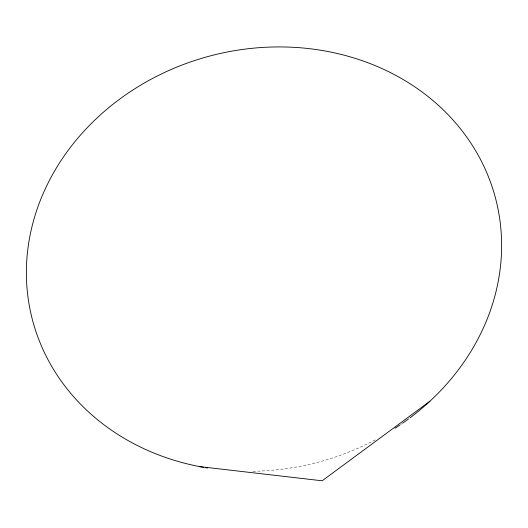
<?xml version="1.0" encoding="UTF-8"?>
<svg xmlns="http://www.w3.org/2000/svg" width="528" height="528" viewBox="0 0 528 528"><rect width="100%" height="100%" fill="white"/><g stroke="black" fill="none" stroke-linecap="round" stroke-linejoin="round"><path stroke-width="0.4" stroke-dasharray="2.64 1.98" d="M401.861 423.707A239.395 210.184 -14.7 0 1 400.501 424.644M375.19 439.897A239.395 210.184 -14.7 0 1 251.097 471.286"/><path stroke-width="0.79" d="M429.871 401.26L322.159 480.797L199.584 466.607M203.551 467.346A239.395 210.184 -14.7 0 1 52.655 174.385A239.395 210.184 -14.7 0 1 415.661 87.437A239.395 210.184 -14.7 0 1 409.893 417.919M408.573 418.902A239.395 210.184 -14.7 0 1 402.541 423.232M399.821 425.106A239.395 210.184 -14.7 0 1 394.997 428.294M207.55 468.019A239.395 210.184 -14.7 0 1 205.141 467.623"/></g></svg>
